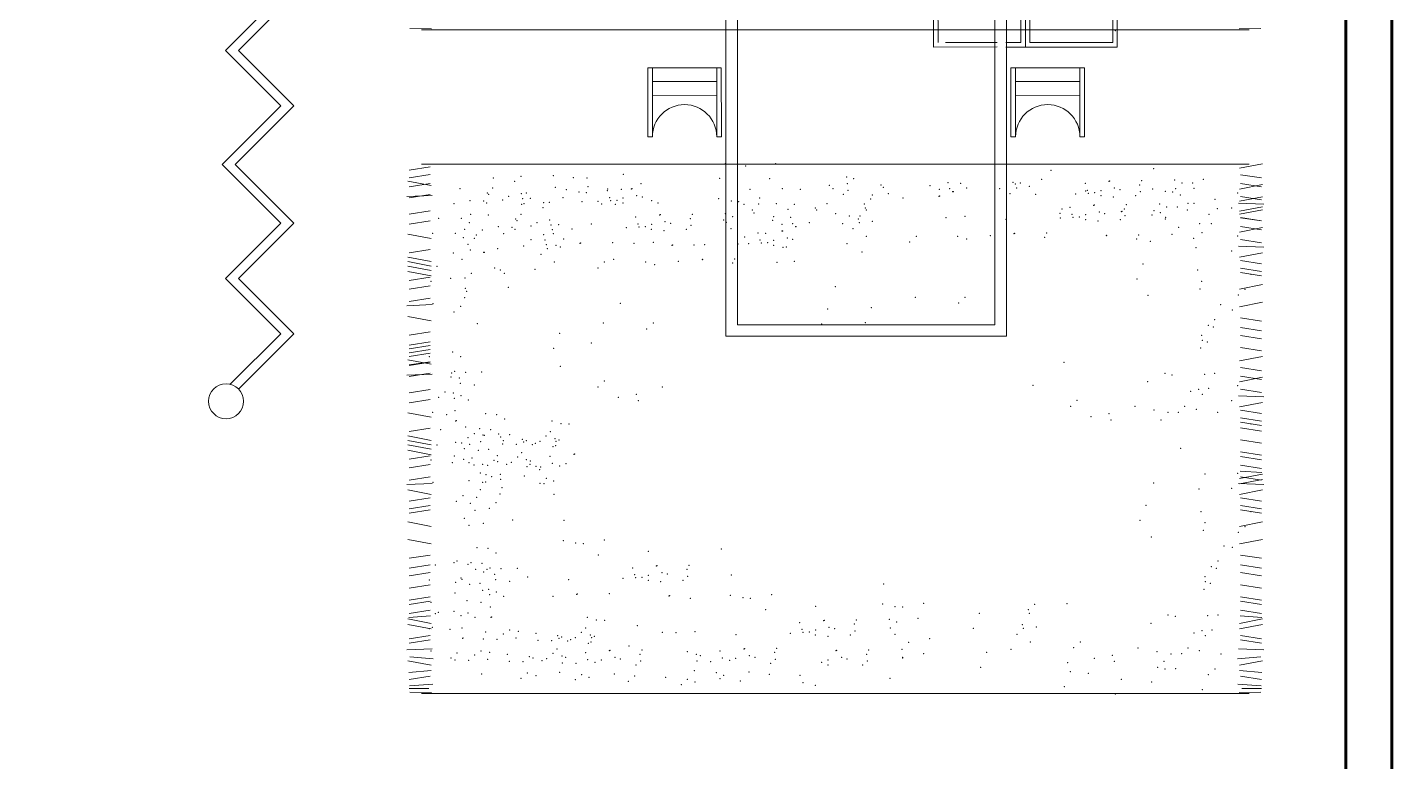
# Model space of a CAD drawing. Header units: metres. Extents: x 78 to 178, y -74 to 157.
# Drawn here: x 131.94 to 134.908, y 13.546 to 15.143 of the extents above; entities that cross this region are included whole.
import ezdxf

# ---------------------------------------------------------------- set-up
doc = ezdxf.new("R2010")
doc.units = ezdxf.units.M
doc.layers.add('envolvente', color=164, linetype='Continuous', lineweight=60)
doc.layers.add('mobiliario', color=252, linetype='Continuous', lineweight=9)

# ---------------------------------------------------------------- blocks, each defined once
blk = doc.blocks.new('SDF')
at = {"layer": 'mobiliario'}
for p, q in [((2627.8957, 1469.244), (2628.4486, 1469.5018)), ((2628.4486, 1469.5018), (2629.1797, 1467.9339)), ((2628.4365, 1469.4686), (2627.929, 1469.2319)), ((2628.6161, 1469.0834), (2628.4365, 1469.4686)), ((2628.0368, 1469.3106), (2628.3087, 1469.4374)), ((2628.3298, 1469.3921), (2628.0579, 1469.2653)), ((2628.0579, 1469.2653), (2628.0368, 1469.3106)), ((2628.6269, 1467.6761), (2627.8957, 1469.244)), ((2627.929, 1469.2319), (2628.1086, 1468.8467)), ((2628.1086, 1468.8467), (2628.6161, 1469.0834)), ((2628.0965, 1468.8135), (2628.6483, 1469.0708)), ((2628.1176, 1468.7682), (2628.6694, 1469.0255)), ((2628.1508, 1468.7561), (2628.6584, 1468.9928)), ((2628.6584, 1468.9928), (2629.1465, 1467.946)), ((2628.639, 1467.7093), (2628.1508, 1468.7561)), ((2628.2936, 1468.7663), (2628.1676, 1468.7075)), ((2628.4916, 1468.318), (2628.2888, 1468.753)), ((2628.5049, 1468.3131), (2628.2936, 1468.7663)), ((2628.1719, 1468.6985), (2628.2743, 1468.7462)), ((2628.1489, 1468.6988), (2627.9311, 1468.5972)), ((2628.1256, 1468.6769), (2628.1532, 1468.6898)), ((2627.9444, 1468.5924), (2628.1075, 1468.6685)), ((2628.3104, 1468.2334), (2628.1075, 1468.6685)), ((2628.3236, 1468.2286), (2628.1123, 1468.6818)), ((2628.3285, 1468.2419), (2628.1256, 1468.6769)), ((2627.9311, 1468.5972), (2628.1424, 1468.1441)), ((2628.1472, 1468.1574), (2627.9444, 1468.5924)), ((2628.9421, 1468.4672), (2629.0871, 1468.5348)), ((2629.1414, 1468.3947), (2629.078, 1468.5306)), ((2629.1505, 1468.3989), (2629.0871, 1468.5348)), ((2628.9638, 1468.4443), (2629.0907, 1468.5034)), ((2629.0054, 1468.3313), (2628.9421, 1468.4672)), ((2629.0145, 1468.3355), (2628.9511, 1468.4714)), ((2628.9765, 1468.4171), (2629.1034, 1468.4762)), ((2629.1505, 1468.3989), (2629.1414, 1468.3947)), ((2629.0145, 1468.3355), (2629.0054, 1468.3313)), ((2628.3748, 1468.2635), (2628.4771, 1468.3112)), ((2628.5049, 1468.3131), (2628.3789, 1468.2544)), ((2628.1424, 1468.1441), (2628.3621, 1468.2465)), ((2628.3285, 1468.2419), (2628.3578, 1468.2556)), ((2628.1472, 1468.1574), (2628.3104, 1468.2334)), ((2628.3711, 1468.201), (2628.2261, 1468.1333)), ((2628.4254, 1468.0608), (2628.362, 1468.1967)), ((2628.4345, 1468.065), (2628.3711, 1468.201)), ((2628.3747, 1468.1696), (2628.2478, 1468.1104)), ((2628.2895, 1467.9974), (2628.2261, 1468.1333)), ((2628.2985, 1468.0016), (2628.2351, 1468.1376)), ((2628.3874, 1468.1424), (2628.2605, 1468.0832)), ((2628.4254, 1468.0608), (2628.4345, 1468.065)), ((2628.2895, 1467.9974), (2628.2985, 1468.0016)), ((2629.1797, 1467.9339), (2628.6269, 1467.6761)), ((2629.1465, 1467.946), (2628.639, 1467.7093))]:
    blk.add_line(p, q, dxfattribs=at)
at = {"layer": 'mobiliario', "color": 7}
blk.add_line((2628.3087, 1469.4374), (2628.3298, 1469.3921), dxfattribs=at)
at = {"layer": 'mobiliario'}
for centre in [(2628.255, 1469.384), (2628.1827, 1469.3503), (2628.1104, 1469.3166)]:
    blk.add_circle(centre, 0.0393, dxfattribs=at)
for centre in [(2629.078, 1468.3649), (2628.3621, 1468.031)]:
    blk.add_arc(centre, 0.07, 25.1612, 204.8388, dxfattribs=at)
blk = doc.blocks.new('SDFKLJ')
at = {"layer": 'mobiliario', "ltscale": 0.8}
for p, q in [((2627.3319, 1469.0288), (2627.3141, 1468.98)), ((2627.354, 1469.031), (2627.3398, 1468.992)), ((2627.4995, 1468.9338), (2627.3398, 1468.992)), ((2627.4739, 1468.9219), (2627.3141, 1468.98)), ((2627.4995, 1468.9338), (2627.4414, 1468.7741)), ((2627.4739, 1468.9219), (2627.4157, 1468.7621)), ((2627.5755, 1468.704), (2627.4157, 1468.7621)), ((2627.6011, 1468.716), (2627.4414, 1468.7741)), ((2627.5755, 1468.704), (2627.5173, 1468.5443)), ((2627.6011, 1468.716), (2627.543, 1468.5562)), ((2627.6807, 1468.4848), (2627.5173, 1468.5443)), ((2627.7063, 1468.4968), (2627.543, 1468.5562)), ((2627.6807, 1468.4848), (2627.6212, 1468.3214)), ((2627.7063, 1468.4968), (2627.6469, 1468.3334)), ((2627.8066, 1468.2752), (2627.6469, 1468.3334)), ((2627.781, 1468.2633), (2627.6212, 1468.3214)), ((2627.8066, 1468.2752), (2627.7485, 1468.1155)), ((2627.781, 1468.2633), (2627.7229, 1468.1035)), ((2627.8826, 1468.0454), (2627.7229, 1468.1035)), ((2627.9082, 1468.0574), (2627.7485, 1468.1155)), ((2627.8826, 1468.0454), (2627.8245, 1467.8857)), ((2627.9082, 1468.0574), (2627.8501, 1467.8976)), ((2628.0098, 1467.8395), (2627.8501, 1467.8976)), ((2627.9842, 1467.8275), (2627.8245, 1467.8857)), ((2628.0098, 1467.8395), (2627.9517, 1467.6797)), ((2627.9842, 1467.8275), (2627.9261, 1467.6678)), ((2628.1215, 1467.6179), (2627.9517, 1467.6797)), ((2628.0958, 1467.606), (2627.9261, 1467.6678)), ((2628.0958, 1467.606), (2628.034, 1467.4362)), ((2628.1215, 1467.6179), (2628.0597, 1467.4481)), ((2628.2194, 1467.39), (2628.0597, 1467.4481)), ((2628.1938, 1467.3781), (2628.034, 1467.4362)), ((2628.2194, 1467.39), (2628.1613, 1467.2303)), ((2628.1938, 1467.3781), (2628.1356, 1467.2183)), ((2628.2954, 1467.1602), (2628.1356, 1467.2183)), ((2628.3073, 1467.1771), (2628.1613, 1467.2303))]:
    blk.add_line(p, q, dxfattribs=at)
at = {"layer": 'mobiliario'}
blk.add_circle((2628.3313, 1467.1476), 0.038, dxfattribs=at)

msp = doc.modelspace()

# ---------------------------------------------------------------- linework, layer by layer
at = {"layer": 'envolvente'}
for p, q in [((134.80784, 10.65601), (134.80784, 16.50601)), ((134.90784, 10.65601), (134.90784, 16.50601))]:
    msp.add_line(p, q, dxfattribs=at)
at = {"layer": 'mobiliario'}
for p, q in [((132.77191, 15.13986), (132.81915, 15.13925)), ((134.59767, 15.13704), (132.79754, 15.13704)), ((134.62329, 15.13986), (134.57606, 15.13925)), ((132.77047, 14.83201), (132.81598, 14.83921)), ((134.59767, 14.84505), (132.79754, 14.84505)), ((134.62714, 14.84612), (134.57683, 14.83653)), ((132.77047, 14.81524), (132.81598, 14.82243)), ((134.62474, 14.81496), (134.57923, 14.82215)), ((132.76807, 14.80804), (132.81837, 14.79846)), ((132.77047, 14.79606), (132.81598, 14.80325)), ((132.77047, 14.79606), (132.81598, 14.80325)), ((134.62714, 14.80057), (134.57683, 14.79099)), ((134.62474, 14.79578), (134.57923, 14.80297)), ((132.76567, 14.77449), (132.82077, 14.77688)), ((132.77047, 14.77209), (132.81598, 14.77928)), ((134.62953, 14.75804), (134.57444, 14.76043)), ((134.62714, 14.77419), (134.57683, 14.76461)), ((134.62714, 14.75262), (134.57683, 14.74303)), ((134.62474, 14.76762), (134.57923, 14.77482)), ((132.77047, 14.73613), (132.81598, 14.74332)), ((132.77047, 14.71456), (132.81598, 14.72175)), ((134.62714, 14.74605), (134.57683, 14.73646)), ((134.62474, 14.72208), (134.57923, 14.72927)), ((134.62474, 14.72146), (134.57923, 14.72865)), ((132.76807, 14.69299), (132.81837, 14.6834)), ((134.62714, 14.70708), (134.57683, 14.69749)), ((134.62474, 14.70228), (134.57923, 14.70947)), ((134.62953, 14.66454), (134.57444, 14.66693)), ((134.62474, 14.67413), (134.57923, 14.68132)), ((132.76807, 14.64265), (132.81837, 14.63306)), ((132.76807, 14.63306), (132.81837, 14.62347)), ((132.77047, 14.65224), (132.81598, 14.65943)), ((134.62714, 14.65255), (134.57683, 14.64296)), ((134.62474, 14.62858), (134.57923, 14.63577)), ((132.76807, 14.62347), (132.81837, 14.61388)), ((132.76807, 14.61149), (132.81837, 14.6019)), ((134.62474, 14.6118), (134.57923, 14.61899)), ((134.62474, 14.60221), (134.57923, 14.60941)), ((132.77047, 14.59231), (132.81598, 14.5995)), ((132.77047, 14.57313), (132.81598, 14.58033)), ((134.62714, 14.58304), (134.57683, 14.57345)), ((132.77047, 14.54677), (132.81598, 14.55396)), ((134.62714, 14.54469), (134.57683, 14.5351)), ((132.76567, 14.53718), (132.82077, 14.53958)), ((132.76807, 14.51386), (132.81837, 14.50427)), ((134.62474, 14.50394), (134.57923, 14.51113)), ((134.62474, 14.48236), (134.57923, 14.48955)), ((132.77047, 14.47311), (132.81598, 14.4803)), ((132.77047, 14.45154), (132.81598, 14.45873)), ((134.62474, 14.46558), (134.57923, 14.47278)), ((132.77047, 14.4434), (132.81598, 14.45059)), ((132.77047, 14.43476), (132.81598, 14.44195)), ((132.77047, 14.42662), (132.81598, 14.43381)), ((134.62714, 14.42711), (134.57683, 14.41752)), ((134.62474, 14.43922), (134.57923, 14.44641)), ((132.76807, 14.41943), (132.81837, 14.40984)), ((132.77047, 14.40839), (132.81598, 14.41558)), ((132.77047, 14.40745), (132.81598, 14.41464)), ((132.77047, 14.40745), (132.81598, 14.41464)), ((134.62474, 14.39595), (134.57923, 14.40314)), ((132.76567, 14.38587), (132.82077, 14.38827)), ((132.77047, 14.38348), (132.81598, 14.39067)), ((134.62714, 14.38156), (134.57683, 14.37198)), ((134.62474, 14.37677), (134.57923, 14.38396)), ((132.77047, 14.34752), (132.81598, 14.35471)), ((134.62953, 14.33903), (134.57444, 14.34142)), ((134.62474, 14.34861), (134.57923, 14.35581)), ((132.77047, 14.32595), (132.81598, 14.33314)), ((134.62714, 14.32704), (134.57683, 14.31745)), ((134.62474, 14.30307), (134.57923, 14.31026)), ((132.76807, 14.30437), (132.81837, 14.29479)), ((134.62474, 14.28629), (134.57923, 14.29348)), ((134.62474, 14.2767), (134.57923, 14.28389)), ((132.76807, 14.25404), (132.81837, 14.24445)), ((132.77047, 14.26362), (132.81598, 14.27082)), ((134.62474, 14.26474), (134.57923, 14.27193)), ((132.76807, 14.24445), (132.81837, 14.23486)), ((132.76807, 14.23486), (132.81837, 14.22527)), ((132.76807, 14.22288), (132.81837, 14.21329)), ((134.62474, 14.23837), (134.57923, 14.24556)), ((134.62474, 14.212), (134.57923, 14.21919)), ((132.77047, 14.2037), (132.81598, 14.21089)), ((132.77047, 14.18452), (132.81598, 14.19171)), ((134.62474, 14.20241), (134.57923, 14.2096)), ((134.62474, 14.18324), (134.57923, 14.19043)), ((132.77047, 14.15816), (132.81598, 14.16535)), ((134.62714, 14.17125), (134.57683, 14.16166)), ((134.62714, 14.15927), (134.57683, 14.14968)), ((134.62513, 14.17463), (134.5779, 14.1777)), ((134.62474, 14.15816), (134.57923, 14.16535)), ((132.76567, 14.14857), (132.82077, 14.15096)), ((132.76807, 14.13658), (132.81837, 14.12699)), ((134.62953, 14.14857), (134.57444, 14.15096)), ((134.62714, 14.13658), (134.57683, 14.12699)), ((132.77047, 14.11261), (132.81598, 14.1198)), ((132.77047, 14.09583), (132.81598, 14.10302)), ((134.62474, 14.11261), (134.57923, 14.1198)), ((134.62474, 14.09583), (134.57923, 14.10302)), ((132.77047, 14.08624), (132.81598, 14.09344)), ((134.62474, 14.08624), (134.57923, 14.09344)), ((132.76807, 14.06707), (132.81837, 14.05748)), ((134.62714, 14.06707), (134.57683, 14.05748)), ((132.76807, 14.02872), (132.81837, 14.01913)), ((134.62714, 14.02872), (134.57683, 14.01913)), ((132.77047, 13.98797), (132.81598, 13.99516)), ((134.62474, 13.98797), (134.57923, 13.99516)), ((132.77047, 13.96639), (132.81598, 13.97358)), ((132.77047, 13.94961), (132.81598, 13.9568)), ((134.62474, 13.96639), (134.57923, 13.97358)), ((134.62474, 13.94961), (134.57923, 13.9568)), ((132.77047, 13.92325), (132.81598, 13.93044)), ((134.62474, 13.92325), (134.57923, 13.93044)), ((132.77047, 13.89688), (132.81598, 13.90407)), ((132.77047, 13.88729), (132.81598, 13.89448)), ((134.62474, 13.89688), (134.57923, 13.90407)), ((134.62474, 13.88729), (134.57923, 13.89448)), ((132.77007, 13.85951), (132.81731, 13.86257)), ((132.77047, 13.86811), (132.81598, 13.87531)), ((134.62513, 13.85951), (134.5779, 13.86257)), ((134.62474, 13.86811), (134.57923, 13.87531)), ((132.76807, 13.85613), (132.81837, 13.84654)), ((132.76807, 13.84414), (132.81837, 13.83456)), ((134.62714, 13.85613), (134.57683, 13.84654)), ((134.62714, 13.84414), (134.57683, 13.83456)), ((132.77047, 13.81298), (132.81598, 13.82017)), ((132.77047, 13.80339), (132.81598, 13.81059)), ((134.62474, 13.81298), (134.57923, 13.82017)), ((134.62474, 13.80339), (134.57923, 13.81059)), ((132.76567, 13.78901), (132.82077, 13.79141)), ((132.77191, 13.77356), (132.82283, 13.76927)), ((134.62329, 13.77356), (134.57238, 13.76927)), ((134.62953, 13.78901), (134.57444, 13.79141)), ((132.76807, 13.76504), (132.81837, 13.75545)), ((132.77007, 13.7398), (132.81853, 13.7441)), ((134.62513, 13.7398), (134.57667, 13.7441)), ((134.62714, 13.76504), (134.57683, 13.75545)), ((132.77047, 13.72429), (132.81598, 13.73148)), ((132.7713, 13.71095), (132.82221, 13.71463)), ((134.62391, 13.71095), (134.57299, 13.71463)), ((134.62474, 13.72429), (134.57923, 13.73148)), ((132.77047, 13.70512), (132.81358, 13.70512)), ((132.77191, 13.69683), (132.81915, 13.69621)), ((134.59767, 13.69401), (132.79754, 13.69401)), ((134.62329, 13.69683), (134.57606, 13.69621)), ((134.62474, 13.70512), (134.58162, 13.70512))]:
    msp.add_line(p, q, dxfattribs=at)
for p in [(134.30658, 15.13562), (133.45808, 14.84639), (133.50243, 14.8411), (133.5677, 14.84639), (132.95393, 14.81504), (133.01358, 14.81882), (133.08455, 14.82029), (133.12741, 14.81538), (133.15722, 14.81504), (133.23634, 14.82276), (133.44585, 14.81401), (133.55468, 14.81381), (133.72194, 14.81681), (133.73749, 14.81357), (134.14636, 14.81195), (134.16657, 14.83163), (134.39007, 14.83501), (134.43608, 14.81058), (134.49783, 14.81236), (132.88115, 14.79163), (132.94091, 14.78246), (132.95212, 14.79309), (133.00014, 14.80761), (133.01441, 14.781), (133.02568, 14.7826), (133.08832, 14.7944), (133.11267, 14.78953), (133.1398, 14.78421), (133.15615, 14.78293), (133.15929, 14.79586), (133.20195, 14.78713), (133.20214, 14.79096), (133.23196, 14.79061), (133.25387, 14.79139), (133.25524, 14.792), (133.27496, 14.80246), (133.51168, 14.79061), (133.58265, 14.79208), (133.6213, 14.79061), (133.68475, 14.79875), (133.69227, 14.79208), (133.72404, 14.80284), (133.72538, 14.78781), (133.7967, 14.79939), (133.80208, 14.79441), (133.8127, 14.78073), (133.90338, 14.79864), (133.92362, 14.79025), (133.94245, 14.80516), (133.94654, 14.79182), (133.95299, 14.78515), (133.95406, 14.78515), (133.9699, 14.8036), (133.98323, 14.79351), (134.05509, 14.79182), (134.07766, 14.78082), (134.08402, 14.80521), (134.08952, 14.80186), (134.09178, 14.79351), (134.10037, 14.80393), (134.11996, 14.79676), (134.22046, 14.78032), (134.24111, 14.80338), (134.24228, 14.78675), (134.24575, 14.78835), (134.24804, 14.78183), (134.26189, 14.78273), (134.27528, 14.7874), (134.29303, 14.80763), (134.29441, 14.80825), (134.30486, 14.793), (134.31672, 14.78981), (134.35969, 14.80008), (134.36103, 14.78505), (134.364, 14.8091), (134.38815, 14.79125), (134.41529, 14.78594), (134.43163, 14.78466), (134.43772, 14.79165), (134.45184, 14.80433), (134.47467, 14.80416), (134.47762, 14.79268), (134.573, 14.78214), (132.86813, 14.75905), (132.90296, 14.76583), (132.93249, 14.76488), (132.93909, 14.76051), (132.94344, 14.77953), (132.97393, 14.7673), (132.98712, 14.77503), (133.01565, 14.75803), (133.01756, 14.76993), (133.02059, 14.75944), (133.03403, 14.77066), (133.06186, 14.7506), (133.06301, 14.76109), (133.0753, 14.76182), (133.105, 14.77212), (133.14626, 14.76328), (133.18129, 14.76407), (133.18912, 14.75838), (133.20658, 14.7721), (133.20888, 14.76559), (133.21894, 14.75803), (133.22273, 14.76649), (133.23602, 14.76027), (133.23612, 14.77115), (133.2657, 14.77675), (133.27755, 14.77356), (133.29806, 14.76575), (133.31181, 14.76027), (133.44393, 14.77025), (133.47107, 14.76494), (133.48741, 14.76366), (133.49866, 14.75803), (133.53097, 14.75817), (133.5334, 14.77168), (133.56963, 14.7595), (133.60828, 14.75803), (133.67925, 14.7595), (133.71533, 14.77928), (133.76074, 14.75843), (133.77418, 14.76964), (133.7784, 14.77771), (133.84515, 14.77111), (133.92316, 14.7754), (133.92454, 14.77601), (134.13334, 14.77937), (134.20788, 14.75112), (134.2598, 14.75538), (134.26118, 14.75599), (134.27518, 14.77652), (134.30247, 14.77348), (134.33077, 14.75684), (134.35098, 14.77652), (134.40284, 14.75833), (134.41861, 14.75208), (134.44144, 14.75191), (134.44834, 14.77798), (134.4646, 14.7601), (134.47763, 14.76023), (134.52363, 14.76825), (132.83506, 14.72691), (132.88408, 14.72756), (132.90421, 14.73609), (132.94286, 14.73462), (133.00262, 14.72546), (133.00516, 14.72253), (133.01383, 14.73609), (133.07613, 14.72399), (133.26366, 14.73012), (133.31558, 14.73438), (133.31696, 14.735), (133.38224, 14.72683), (133.38655, 14.73585), (133.4549, 14.72338), (133.45862, 14.73733), (133.47439, 14.73108), (133.51685, 14.74548), (133.52038, 14.7391), (133.56158, 14.72264), (133.56384, 14.73076), (133.59484, 14.74682), (133.60065, 14.72915), (133.65444, 14.75008), (133.65682, 14.74513), (133.69801, 14.7372), (133.72845, 14.7321), (133.74772, 14.72585), (133.75126, 14.73245), (133.76299, 14.75008), (133.76537, 14.74513), (133.77816, 14.72076), (133.93843, 14.72888), (133.97986, 14.73129), (134.06894, 14.72508), (134.18635, 14.73841), (134.18723, 14.72806), (134.19066, 14.74743), (134.21252, 14.73609), (134.21481, 14.72958), (134.22866, 14.73048), (134.24195, 14.72426), (134.24205, 14.73514), (134.26924, 14.72122), (134.27163, 14.74075), (134.28349, 14.73756), (134.31775, 14.72427), (134.31999, 14.74211), (134.32137, 14.74272), (134.32646, 14.74782), (134.3278, 14.73279), (134.38665, 14.73455), (134.39096, 14.74357), (134.40449, 14.7394), (134.41511, 14.72572), (134.41607, 14.72923), (134.46304, 14.74505), (134.51061, 14.73567), (134.52826, 14.74839), (134.55997, 14.74956), (132.82203, 14.69433), (132.87106, 14.69498), (132.89119, 14.70351), (132.90161, 14.71788), (132.9164, 14.69083), (132.92984, 14.70204), (132.96467, 14.70883), (132.976, 14.69408), (132.99421, 14.70788), (133.00081, 14.70351), (133.03564, 14.71029), (133.04884, 14.71802), (133.0631, 14.69141), (133.07927, 14.71293), (133.0823, 14.70244), (133.08455, 14.69408), (133.09574, 14.71365), (133.12472, 14.70408), (133.16671, 14.71512), (133.24301, 14.70707), (133.2683, 14.71509), (133.27059, 14.70858), (133.28444, 14.70948), (133.29773, 14.70327), (133.29783, 14.71415), (133.32502, 14.70023), (133.32741, 14.71975), (133.33927, 14.71656), (133.37353, 14.70327), (133.38358, 14.7118), (133.46027, 14.7184), (133.47089, 14.70473), (133.52944, 14.69513), (133.54618, 14.695), (133.58136, 14.69939), (133.58182, 14.71424), (133.58274, 14.7), (133.60473, 14.71581), (133.61119, 14.70915), (133.61226, 14.70915), (133.64142, 14.7175), (133.71328, 14.71581), (133.73586, 14.70482), (133.74997, 14.7175), (134.08646, 14.69371), (134.08784, 14.69432), (134.15743, 14.69517), (134.35773, 14.69132), (134.42981, 14.6928), (134.4444, 14.70797), (134.4904, 14.716), (134.49503, 14.69613), (134.51524, 14.71581), (132.88858, 14.6853), (132.8985, 14.67096), (132.91262, 14.68364), (132.96298, 14.66151), (133.01936, 14.66699), (133.0354, 14.68092), (133.06625, 14.68035), (133.06928, 14.66986), (133.07153, 14.66151), (133.09033, 14.66845), (133.09972, 14.66476), (133.10637, 14.68238), (133.14224, 14.67271), (133.14362, 14.67332), (133.21321, 14.67418), (133.25999, 14.67288), (133.30142, 14.6753), (133.34254, 14.66886), (133.34392, 14.66947), (133.3905, 14.66909), (133.41351, 14.67032), (133.48559, 14.6718), (133.50018, 14.68697), (133.50879, 14.67207), (133.53408, 14.6801), (133.53637, 14.67359), (133.55022, 14.67449), (133.56351, 14.66827), (133.56361, 14.67915), (133.58405, 14.66389), (133.5908, 14.66523), (133.59319, 14.68475), (133.60505, 14.68156), (133.72283, 14.67224), (133.76513, 14.68818), (133.85957, 14.6755), (133.87369, 14.68818), (133.96358, 14.68798), (133.98302, 14.68237), (134.03455, 14.68945), (134.15312, 14.68615), (134.28676, 14.68985), (134.28814, 14.69047), (134.35342, 14.6823), (134.38283, 14.67698), (134.47737, 14.68342), (134.48201, 14.66355), (134.573, 14.68865), (132.86687, 14.65163), (132.88548, 14.63838), (132.90338, 14.65825), (132.93275, 14.65315), (132.93382, 14.65315), (133.05742, 14.64882), (133.0867, 14.63219), (133.19525, 14.63219), (133.21543, 14.63804), (133.28514, 14.63199), (133.35611, 14.63346), (133.40803, 14.63772), (133.4094, 14.63833), (133.47899, 14.63918), (133.60832, 14.63386), (133.756, 14.65392), (134.55997, 14.65607), (132.83128, 14.62319), (132.90561, 14.60789), (132.95643, 14.61907), (132.96926, 14.61514), (132.97736, 14.60786), (133.04439, 14.61625), (133.18113, 14.6195), (133.30458, 14.62638), (133.47468, 14.63016), (133.57103, 14.63131), (134.36656, 14.62811), (134.48599, 14.61466), (134.60153, 14.60571), (132.81825, 14.59061), (132.86119, 14.59657), (132.89185, 14.59787), (132.89259, 14.57532), (132.98667, 14.57746), (133.6974, 14.57899), (134.35353, 14.59553), (134.49112, 14.5738), (134.49438, 14.59009), (134.58851, 14.57313), (132.89143, 14.55497), (132.8954, 14.5687), (133.22985, 14.54242), (133.8714, 14.55552), (133.96583, 14.54284), (133.97995, 14.55552), (134.37772, 14.55959), (134.57439, 14.56045), (132.82223, 14.54172), (132.86826, 14.52344), (132.88238, 14.53612), (133.68112, 14.53012), (133.77615, 14.53303), (134.53594, 14.53973), (134.56137, 14.52787), (132.91899, 14.4983), (133.19296, 14.49953), (133.28739, 14.48685), (133.30151, 14.49953), (133.6681, 14.49755), (133.76313, 14.50045), (134.5088, 14.49447), (134.51966, 14.49086), (134.52291, 14.50715), (133.09771, 14.47703), (133.16671, 14.45616), (134.49438, 14.4728), (134.49578, 14.46189), (134.50664, 14.45829), (132.81447, 14.42614), (132.86519, 14.43646), (132.88272, 14.42678), (133.08469, 14.44446), (134.49252, 14.4456), (132.86969, 14.39421), (133.09972, 14.4058), (134.19486, 14.41416), (132.86152, 14.38209), (132.86309, 14.39063), (132.87961, 14.37986), (132.88193, 14.36851), (132.89373, 14.39254), (132.91215, 14.36473), (132.92868, 14.39297), (133.19525, 14.37322), (134.37718, 14.37181), (134.41436, 14.38987), (134.42992, 14.38664), (134.50089, 14.3881), (134.52291, 14.38987), (132.83506, 14.3383), (132.84849, 14.34952), (132.86659, 14.34728), (132.8689, 14.33593), (132.88361, 14.34175), (133.18113, 14.36054), (133.22586, 14.33769), (133.26493, 14.34421), (133.3211, 14.36019), (134.12787, 14.36381), (134.47082, 14.35078), (134.48787, 14.35552), (134.49578, 14.34461), (134.50989, 14.35729), (134.573, 14.36313), (132.82203, 14.30572), (132.87059, 14.30917), (132.89913, 14.33215), (133.26901, 14.33087), (134.20928, 14.31855), (134.2234, 14.33123), (134.34925, 14.3182), (134.39044, 14.31026), (134.42088, 14.30517), (134.44369, 14.30552), (134.4578, 14.3182), (134.48275, 14.31203), (134.52943, 14.30517), (134.55997, 14.33056), (132.85247, 14.30063), (132.87199, 14.28689), (132.87313, 14.28732), (132.93699, 14.30229), (132.96102, 14.30063), (132.97854, 14.29095), (133.08149, 14.28646), (133.10093, 14.28085), (133.11864, 14.27997), (134.25401, 14.2957), (134.29308, 14.30222), (134.29716, 14.28888), (134.40571, 14.28888), (134.60153, 14.2802), (132.83945, 14.26805), (132.89374, 14.27349), (132.89837, 14.2501), (132.91215, 14.25881), (132.92396, 14.26971), (132.93107, 14.25621), (132.93388, 14.25537), (132.948, 14.26805), (132.96552, 14.25837), (132.96934, 14.25157), (132.98956, 14.25671), (133.01694, 14.24681), (133.06847, 14.25388), (133.07745, 14.26352), (133.08791, 14.24827), (132.83128, 14.23457), (132.87202, 14.23982), (132.88493, 14.23888), (132.89064, 14.22657), (132.90224, 14.23604), (132.92086, 14.22279), (132.92637, 14.2413), (132.9438, 14.2247), (132.97397, 14.23654), (132.97544, 14.24403), (133.00351, 14.23559), (133.01537, 14.21783), (133.01941, 14.24078), (133.0255, 14.24362), (133.03885, 14.23517), (133.04494, 14.238), (133.05503, 14.24267), (133.08316, 14.2304), (133.08925, 14.23324), (133.09038, 14.24224), (133.09647, 14.24508), (134.44843, 14.22699), (132.81825, 14.20199), (132.86428, 14.19561), (132.86899, 14.21053), (132.88922, 14.20346), (132.90056, 14.1959), (132.90725, 14.20588), (132.91189, 14.19085), (132.93078, 14.19212), (132.94142, 14.18991), (132.95486, 14.20112), (132.96242, 14.21145), (132.96341, 14.19793), (132.98285, 14.19232), (132.99295, 14.19698), (133.00638, 14.2082), (133.02582, 14.20259), (133.02717, 14.18756), (133.03337, 14.19214), (133.03438, 14.1994), (133.04619, 14.1882), (133.0567, 14.18661), (133.07735, 14.20967), (133.08199, 14.19464), (133.09813, 14.18902), (133.11152, 14.19369), (133.12927, 14.21393), (133.13065, 14.21454), (132.90056, 14.15689), (132.92578, 14.17336), (132.93812, 14.16964), (132.95039, 14.16535), (132.96879, 14.17093), (132.96983, 14.15974), (133.02136, 14.16682), (133.0543, 14.18092), (133.06896, 14.16206), (134.50203, 14.17121), (134.573, 14.17267), (132.82223, 14.15311), (132.9251, 14.13706), (132.93078, 14.15311), (132.93695, 14.15414), (132.96836, 14.12803), (132.97234, 14.14176), (133.05553, 14.15084), (133.06361, 14.15053), (133.08511, 14.15644), (133.08573, 14.12743), (134.38983, 14.15206), (134.48901, 14.13863), (134.55997, 14.1401), (132.87342, 14.11163), (132.88753, 14.12431), (132.90364, 14.10785), (132.91776, 14.12053), (132.95932, 14.10919), (134.37355, 14.10319), (132.89062, 14.07527), (132.91359, 14.09246), (132.9452, 14.0965), (132.99593, 14.07136), (133.1076, 14.0704), (134.36053, 14.07061), (134.49298, 14.08974), (134.60153, 14.08974), (132.90057, 14.05988), (132.93218, 14.06393), (134.49812, 14.04888), (134.50137, 14.06517), (134.57439, 14.04448), (134.58851, 14.05716), (132.9181, 14.01119), (132.94213, 14.00953), (133.10567, 14.02664), (133.13281, 14.02133), (133.14915, 14.02005), (133.19515, 14.02807), (133.44942, 14.00844), (134.38472, 14.03466), (134.54293, 14.01481), (134.56137, 14.0119), (132.86824, 13.97882), (132.87485, 13.98239), (132.90507, 13.97861), (132.95965, 13.99985), (133.18213, 13.99549), (133.29107, 14.00287), (134.52991, 13.98223), (132.8275, 13.97357), (132.89846, 13.97504), (132.91499, 13.96427), (132.92911, 13.97695), (132.93242, 13.95804), (132.94002, 13.9637), (132.94663, 13.96727), (132.95655, 13.95293), (132.97067, 13.96561), (133.00561, 13.96603), (133.25667, 13.96724), (133.2613, 13.95221), (133.29084, 13.95126), (133.30859, 13.9715), (133.30996, 13.97211), (133.32042, 13.95686), (133.33227, 13.95367), (133.37524, 13.96394), (133.37658, 13.94891), (133.37955, 13.97296), (133.4713, 13.95142), (134.51579, 13.96955), (134.52665, 13.96594), (132.81447, 13.941), (132.87175, 13.93547), (132.88335, 13.94494), (132.88544, 13.94246), (132.90197, 13.93169), (132.92491, 13.9336), (132.94353, 13.92035), (132.95886, 13.94157), (132.98909, 13.93779), (133.02865, 13.94741), (133.11773, 13.9412), (133.23601, 13.94418), (133.2636, 13.9457), (133.27745, 13.9466), (133.29074, 13.94038), (133.31803, 13.93734), (133.36653, 13.94038), (133.80256, 13.93215), (134.49952, 13.92068), (134.50137, 13.94788), (134.50277, 13.93697), (134.51363, 13.93337), (132.81845, 13.89211), (132.87033, 13.91236), (132.89678, 13.89589), (132.927, 13.89211), (132.93033, 13.91859), (132.94584, 13.90899), (132.96055, 13.91481), (132.97606, 13.90521), (133.08333, 13.90557), (133.13525, 13.90983), (133.13663, 13.91044), (133.20622, 13.91129), (133.33555, 13.90597), (133.33693, 13.90659), (133.38239, 13.90074), (133.46937, 13.90766), (133.49651, 13.90235), (133.51285, 13.90106), (133.55885, 13.90909), (133.89011, 13.88982), (132.8275, 13.86766), (132.83438, 13.87048), (132.86824, 13.87291), (132.88375, 13.86331), (132.89846, 13.86913), (132.94753, 13.88223), (132.94893, 13.85995), (132.95006, 13.86039), (133.54583, 13.87651), (133.65476, 13.88389), (133.80063, 13.88839), (133.82777, 13.88307), (133.84412, 13.88179), (134.01115, 13.86821), (134.11745, 13.87656), (134.1197, 13.86821), (134.13089, 13.88778), (134.20185, 13.88924), (134.42136, 13.86495), (134.43692, 13.86172), (134.50788, 13.86318), (134.52991, 13.86495), (132.81447, 13.83508), (132.82136, 13.8379), (132.85962, 13.83326), (132.88544, 13.83655), (132.91398, 13.85953), (132.98909, 13.83188), (133.15439, 13.83658), (133.15843, 13.85953), (133.17787, 13.85391), (133.19558, 13.85304), (133.26726, 13.84179), (133.62037, 13.84826), (133.625, 13.83323), (133.65454, 13.83228), (133.67229, 13.85252), (133.67366, 13.85313), (133.68412, 13.83788), (133.69597, 13.83469), (133.73894, 13.84496), (133.74325, 13.85398), (133.81533, 13.85546), (133.81698, 13.83653), (133.83109, 13.84921), (133.87709, 13.85724), (133.99813, 13.83563), (134.10443, 13.84398), (134.10668, 13.83563), (134.13486, 13.83889), (134.38417, 13.84689), (134.49486, 13.8306), (134.51689, 13.83237), (132.88684, 13.81427), (132.88798, 13.81471), (132.93234, 13.8129), (132.93704, 13.82781), (132.96187, 13.81195), (132.97531, 13.82317), (133.0033, 13.81436), (133.00801, 13.82928), (133.04627, 13.82463), (133.05091, 13.8096), (133.08044, 13.80865), (133.09388, 13.81987), (133.09634, 13.81384), (133.10244, 13.81668), (133.11578, 13.80823), (133.12188, 13.81107), (133.13197, 13.81573), (133.14541, 13.82695), (133.16009, 13.80347), (133.16485, 13.82133), (133.16619, 13.80631), (133.16731, 13.81531), (133.17341, 13.81814), (133.32138, 13.82696), (133.35091, 13.82601), (133.39235, 13.82843), (133.48143, 13.82221), (133.59971, 13.8252), (133.6273, 13.82671), (133.64115, 13.82761), (133.65444, 13.8214), (133.68173, 13.81836), (133.73023, 13.8214), (133.74028, 13.82993), (133.8276, 13.82286), (133.85689, 13.80511), (133.90288, 13.81313), (134.09256, 13.82295), (134.12184, 13.80631), (134.23039, 13.80631), (134.47782, 13.82586), (134.50277, 13.81969), (132.81845, 13.78619), (132.86152, 13.77091), (132.87495, 13.78213), (132.91322, 13.77748), (132.927, 13.78619), (132.94592, 13.78359), (132.98419, 13.77895), (133.03179, 13.77419), (133.04035, 13.771), (133.08332, 13.78127), (133.0923, 13.7909), (133.10276, 13.77565), (133.11132, 13.77246), (133.15429, 13.78273), (133.20621, 13.78699), (133.20758, 13.7876), (133.21804, 13.77236), (133.24918, 13.79726), (133.27286, 13.77943), (133.27718, 13.78845), (133.37606, 13.78512), (133.3955, 13.77951), (133.40406, 13.77632), (133.44703, 13.78658), (133.45167, 13.77156), (133.49895, 13.79084), (133.50033, 13.79146), (133.51078, 13.77621), (133.52264, 13.77302), (133.56561, 13.78329), (133.56992, 13.79231), (133.69925, 13.78699), (133.70062, 13.7876), (133.71108, 13.77236), (133.7659, 13.77943), (133.77022, 13.78845), (133.84229, 13.78994), (133.84387, 13.77253), (133.84394, 13.77101), (133.88986, 13.78055), (134.0266, 13.78381), (134.07954, 13.79037), (134.21628, 13.79363), (134.261, 13.77078), (134.30007, 13.7773), (134.35625, 13.79328), (134.39743, 13.78534), (134.42787, 13.78025), (134.45068, 13.7806), (134.4648, 13.79328), (134.48975, 13.78711), (134.53642, 13.78025), (132.87025, 13.76721), (132.89978, 13.76627), (132.94122, 13.76868), (132.98882, 13.76392), (133.01836, 13.76297), (133.05979, 13.76538), (133.06988, 13.77005), (133.1041, 13.76062), (133.13363, 13.75967), (133.15892, 13.7677), (133.17507, 13.76209), (133.18846, 13.76675), (133.22989, 13.76917), (133.26415, 13.75588), (133.2742, 13.7644), (133.39104, 13.74374), (133.39685, 13.76448), (133.42638, 13.76353), (133.46781, 13.76594), (133.4812, 13.77061), (133.5569, 13.75973), (133.56695, 13.76826), (133.66811, 13.76209), (133.6814, 13.75588), (133.6815, 13.76675), (133.72293, 13.76917), (133.75719, 13.75588), (133.76725, 13.7644), (134.01357, 13.75123), (134.20325, 13.76105), (134.20891, 13.74146), (134.30416, 13.76396), (134.39859, 13.75128), (134.41271, 13.76396), (134.41485, 13.74767), (134.43766, 13.74802), (134.5234, 13.74767), (132.9282, 13.7361), (133.01389, 13.7272), (133.02733, 13.73842), (133.04677, 13.7328), (133.0983, 13.73988), (133.13246, 13.72391), (133.1459, 13.73512), (133.16205, 13.72951), (133.21687, 13.73659), (133.24774, 13.72061), (133.26118, 13.73183), (133.32835, 13.72954), (133.36251, 13.71356), (133.37595, 13.72478), (133.3921, 13.71916), (133.43864, 13.73898), (133.44692, 13.72624), (133.45479, 13.73336), (133.49123, 13.72148), (133.50961, 13.74044), (133.55392, 13.73568), (133.62109, 13.73339), (133.62705, 13.71745), (133.65419, 13.71214), (133.81673, 13.72727), (134.24798, 13.7382), (134.3196, 13.72517), (134.38557, 13.7187), (134.50928, 13.73499), (134.19589, 13.70888), (134.30658, 13.69259), (134.49626, 13.70241)]:
    msp.add_point(p, dxfattribs=at)

# ---------------------------------------------------------------- block references
at = {"layer": 'mobiliario', "xscale": -1, "rotation": 25.00000000000015}
for name, p in [('SDFKLJ', (3134.49281, -204.57696)), ('SDF', (3136.68136, -204.78966))]:
    msp.add_blockref(name, p, dxfattribs=at)

doc.saveas('drawing.dxf')
